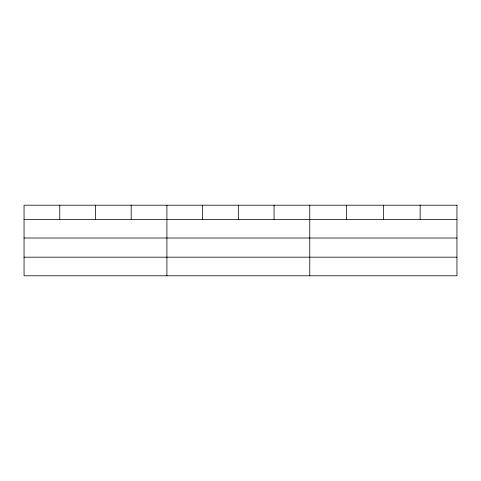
<?xml version="1.0" encoding="UTF-8"?>
<svg xmlns="http://www.w3.org/2000/svg" width="481" height="481" viewBox="0 0 481 481"><rect width="100%" height="100%" fill="white"/><g stroke="black" fill="none" stroke-linecap="round" stroke-linejoin="round"><path stroke-width="0.72" d="M24.05 219.408L456.95 219.408M24.05 238.011L456.95 238.011M24.05 257.185L456.95 257.185M420.153 205.207L420.153 219.408M383.357 205.207L383.357 219.408M346.56 205.207L346.56 219.408M309.764 205.207L309.764 275.793M274.05 205.207L274.05 219.408M238.335 205.207L238.335 219.408M202.621 205.207L202.621 219.408M166.907 205.207L166.907 275.793M131.193 205.207L131.193 219.408M95.478 205.207L95.478 219.408M59.764 205.207L59.764 219.408M456.95 205.207L24.05 205.207L24.05 275.793L456.95 275.793L456.95 205.207"/></g></svg>
